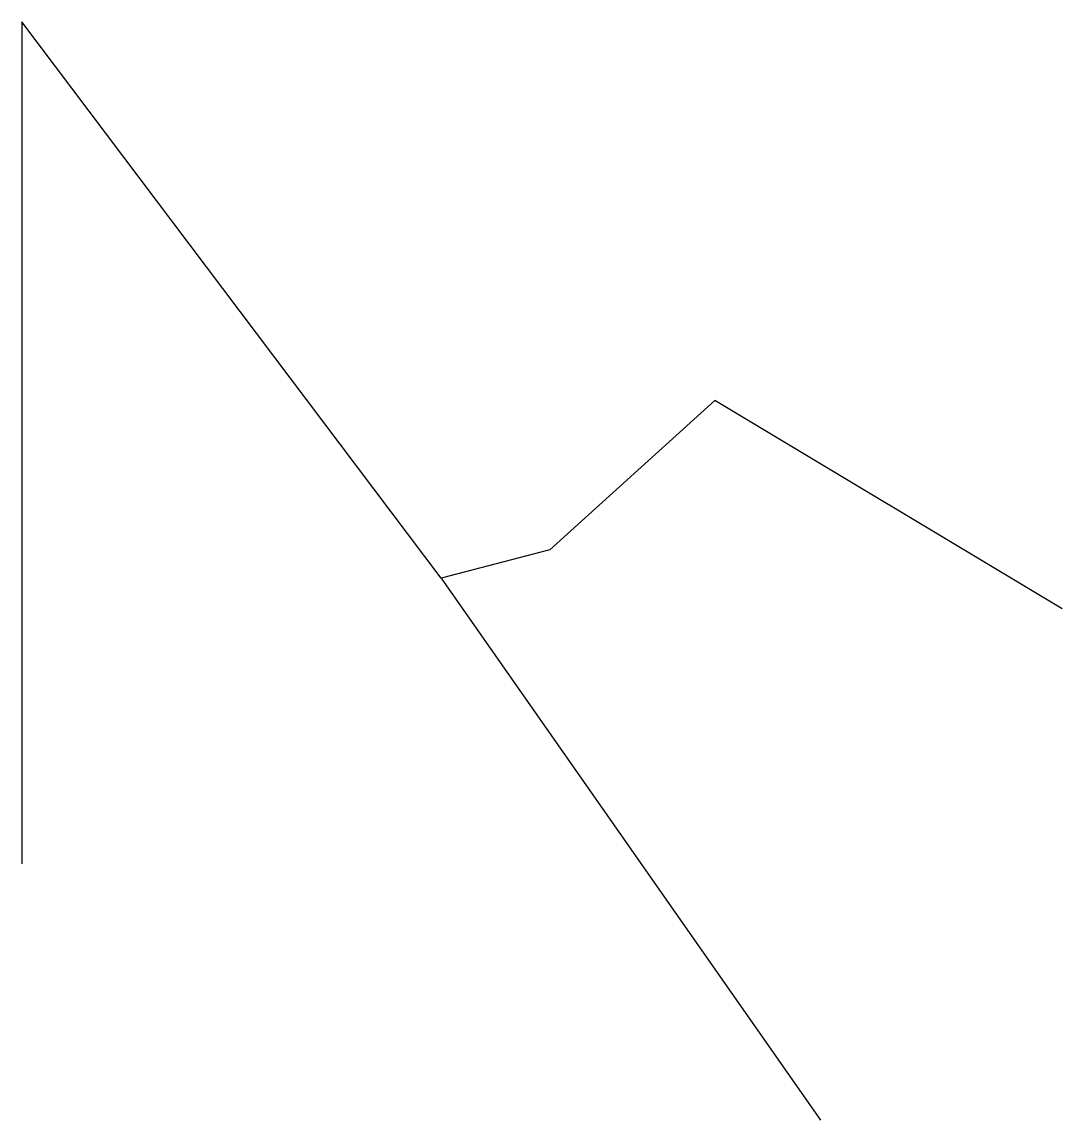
# Model space of a CAD drawing. Extents: x -10 to 10, y -10.6 to 10.6.
import ezdxf

# ---------------------------------------------------------------- set-up
doc = ezdxf.new("R2010")
doc.units = 0
doc.layers.add('CentreLine', color=5, linetype='CONTINUOUS')

msp = doc.modelspace()

# ---------------------------------------------------------------- linework, layer by layer
at = {"layer": 'CentreLine'}
for p, q in [((-1.94, -0.14, -18.04), (-10.01, 10.57, -7.55)), ((-10.01, 10.57, -7.55), (-10.01, -5.64, -20.68)), ((3.33, 3.28, 13.22), (0.15, 0.41, 6.62)), ((10.01, -0.73, 33.77), (3.33, 3.28, 31.83)), ((3.33, 3.28, 31.83), (3.33, 3.28, 13.22)), ((0.15, 0.41, 6.62), (-1.94, -0.14, -18.04)), ((-1.94, -0.14, -18.04), (5.36, -10.57, -30.77)), ((5.36, -10.57, -30.77), (5.36, -10.57, -33.77))]:
    msp.add_line(p, q, dxfattribs=at)

doc.saveas('drawing.dxf')
